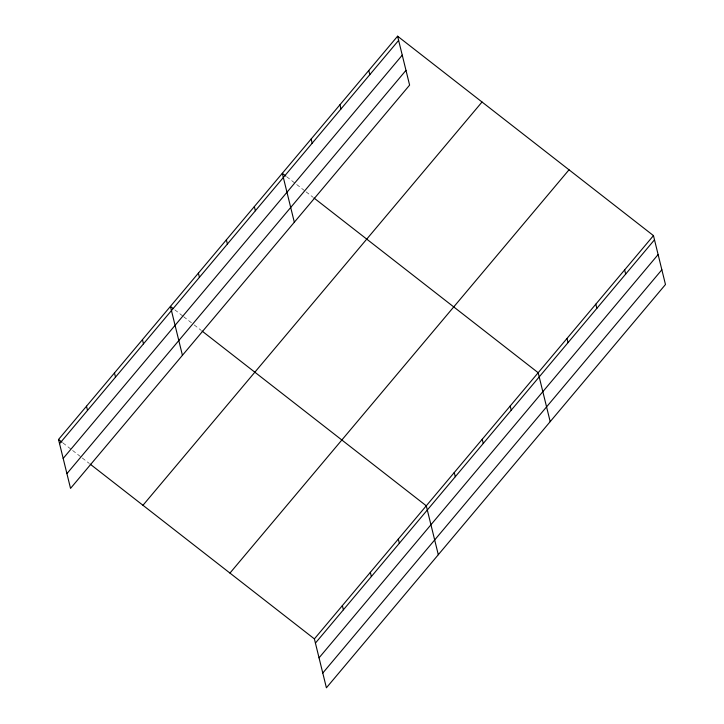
<?xml version="1.0" encoding="UTF-8"?>
<svg xmlns="http://www.w3.org/2000/svg" width="724" height="724" viewBox="0 0 724 724"><rect width="100%" height="100%" fill="white"/><g stroke="black" fill="none" stroke-linecap="round" stroke-linejoin="round"><path stroke-width="0.54" stroke-dasharray="3.62 2.71" d="M286.713 176.737L305.184 191.136M306.062 191.824L313.094 197.308M174.819 309.818L182.729 315.99M183.615 316.678L193.29 324.216M194.168 324.904L201.2 330.388M62.925 442.898L71.721 449.758M72.599 450.446L81.396 457.297M82.274 457.984L89.305 463.469"/><path stroke-width="1.09" d="M397.594 36.2L409.612 85.115L70.536 488.383L58.526 439.477L397.594 36.2L653.464 235.617L665.474 284.523L326.406 687.8L314.388 638.885L90.192 464.147M59.558 443.667L398.625 40.39M63.178 458.419L402.254 55.151M66.916 473.632L405.983 70.355M142.963 505.28L482.03 102.003M229.951 573.082L569.028 169.805M314.388 638.885L653.464 235.617M315.42 643.084L654.487 239.807M319.049 657.835L658.116 254.567M322.777 673.039L661.854 269.771M285.826 176.059L282.315 173.317L294.324 222.223M313.972 197.987L538.176 372.724L550.195 421.639M173.054 308.451L170.421 306.397L182.43 355.303M202.077 331.067L426.282 505.805L438.301 554.72M58.526 439.477L62.047 442.219M624.64 269.889L625.672 274.088M595.816 304.171L596.847 308.361M567.001 338.452L568.023 342.642M510.203 406.001L511.234 410.191M482.229 439.269L483.261 443.459M368.778 70.481L369.801 74.672M454.256 472.537L455.287 476.727M339.954 104.754L340.986 108.953M311.13 139.035L312.162 143.225M398.309 539.081L399.34 543.271M370.335 572.349L371.367 576.539M254.341 206.584L255.364 210.775M342.362 605.617L343.393 609.807M226.368 239.852L227.399 244.042M198.394 273.12L199.426 277.319M142.447 339.665L143.479 343.855M114.473 372.932L115.505 377.123M86.5 406.2L87.532 410.399"/></g></svg>
